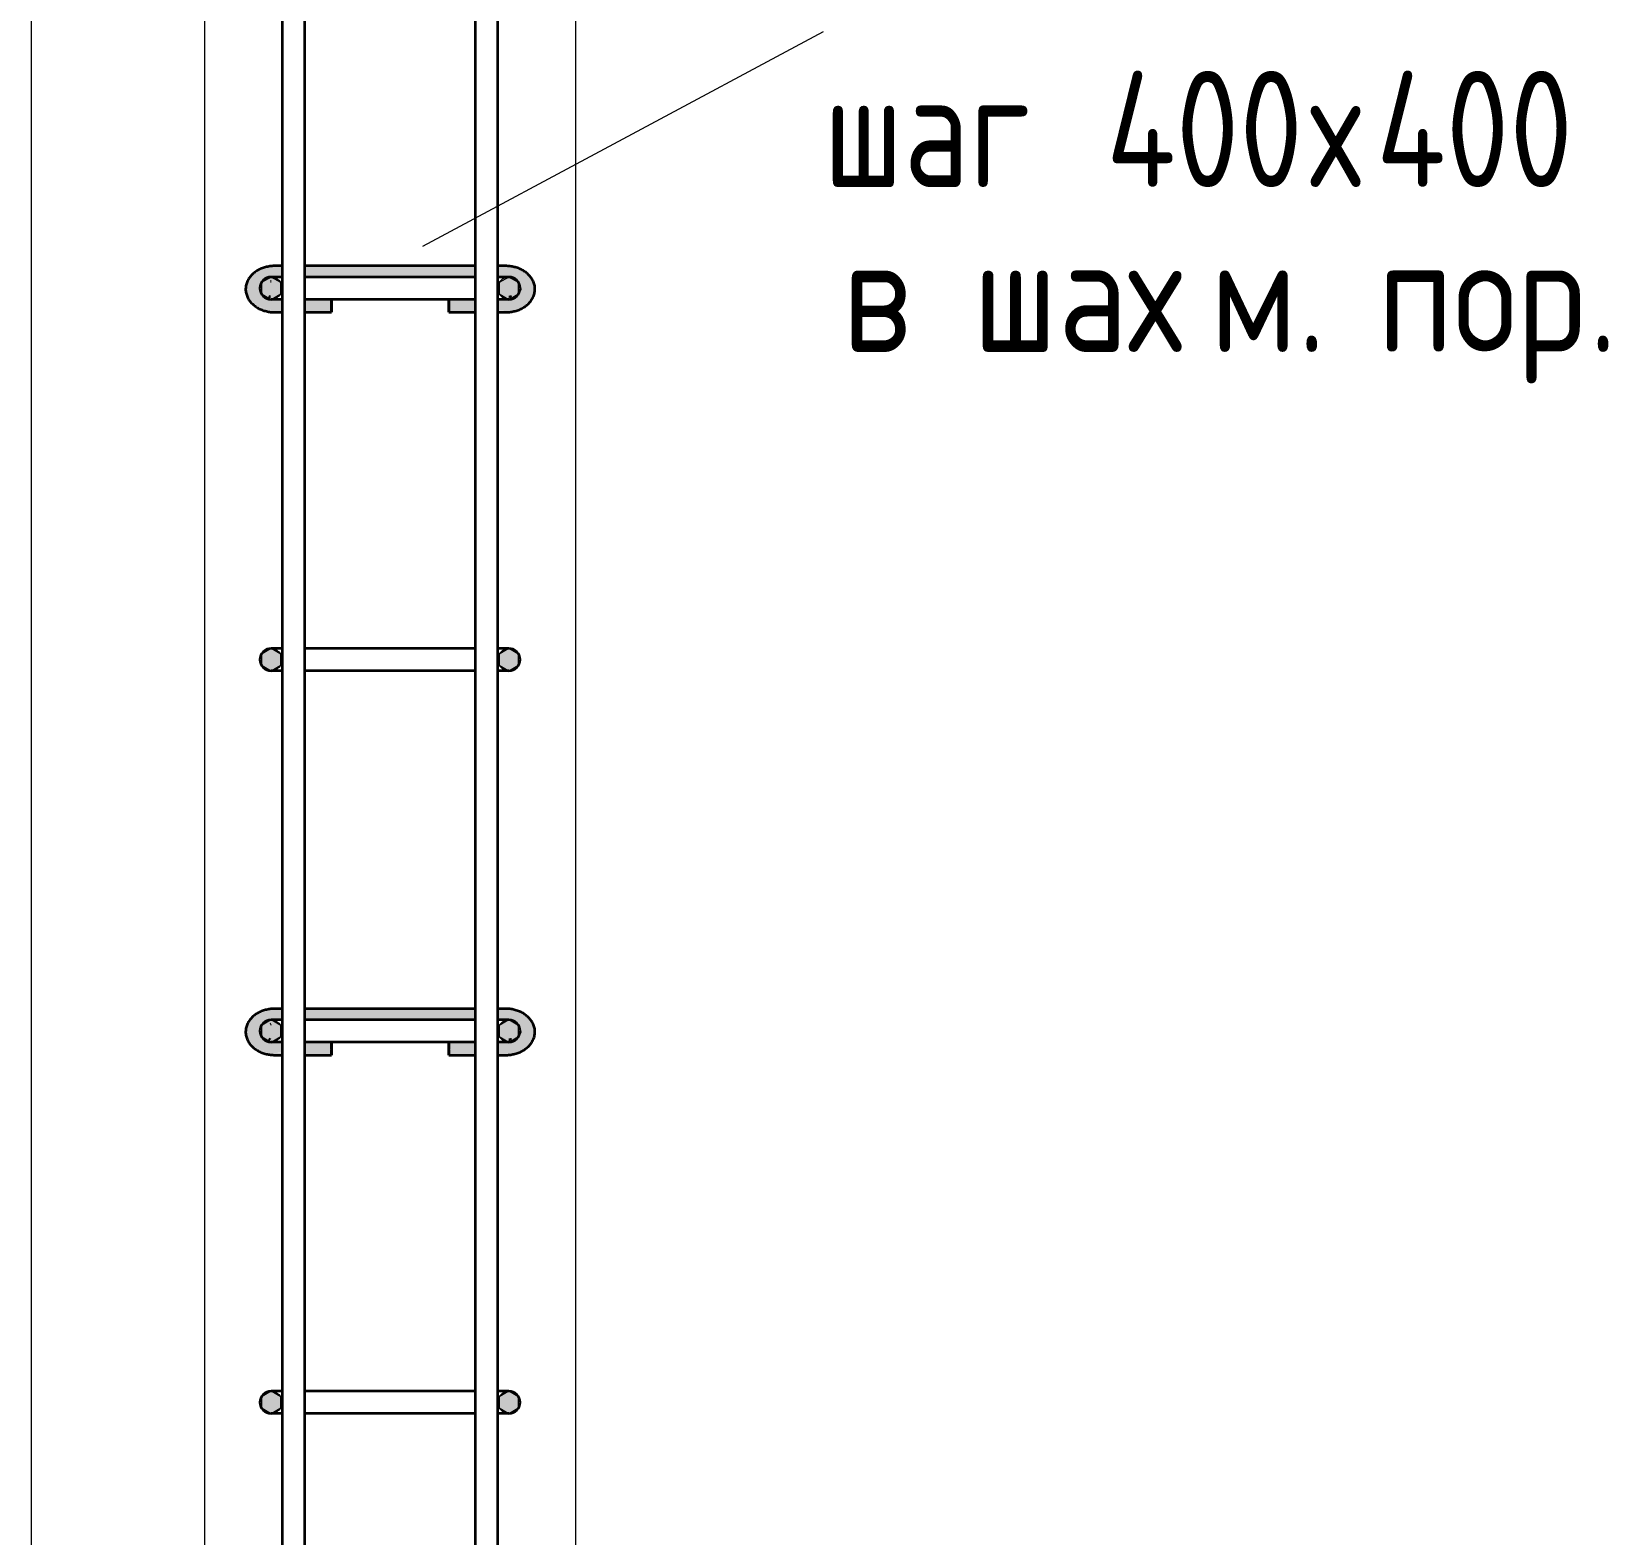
# Model space of a CAD drawing. Header units: millimetres. Extents: x 30199 to 68228, y -5153 to 33546.
# Drawn here: x 59423 to 60272, y -765 to 44 of the extents above; entities that cross this region are included whole.
import ezdxf

# ---------------------------------------------------------------- set-up
doc = ezdxf.new("R2010")
doc.units = ezdxf.units.MM
for name, color, linetype, lineweight in [('AA_Oformlenie', 7, 'Continuous', 9), ('AA_Vinoska', 7, 'Continuous', 9), ('AF_Stena_Опалубка', 253, 'Continuous', 20), ('Gen_Text', 7, 'Continuous', 9), ('KR_Armatura', 7, 'Continuous', 20), ('KR_Armatura_Tonkie', 7, 'Continuous', 20)]:
    doc.layers.add(name, color=color, linetype=linetype, lineweight=lineweight)
doc.styles.add('ISOCPEUR_3', font='isocpeur.TTF', dxfattribs={"width": 0.85, "height": 62.5})
doc.styles.add('ISOCPEUR_8', font='isocpeur.TTF', dxfattribs={"width": 0.8, "height": 62.5})

# ---------------------------------------------------------------- blocks, each defined once
blk = doc.blocks.new('261_Шпилька массив _НесАрм_РабПлоск_ - 8 А240-V13-1-1 Армирование')
at = {"layer": 'KR_Armatura_Tonkie', "lineweight": 35}
for points in [[(-32746.9, -105.81), (-32746.9, -100), (-32749.22, -99.71), (-32749.22, -98.44), (-32750.55, -98.13), (-32750.77, -99.8), (-32753.08, -98.53), (-32754.12, -97.38), (-32754.48, -96.84), (-32755.15, -94.49), (-32755.13, -93.31), (-32754.69, -91.67), (-32753.83, -90.23), (-32752.71, -89.18), (-32751.64, -88.57), (-32750.06, -88.11), (-32747.99, -88), (-32746.9, -88), (-32746.9, -82.01), (-32752.96, -82.95), (-32755.75, -84.34), (-32759.39, -87.42), (-32761.77, -90.49), (-32762.9, -94.49), (-32761.68, -98.82), (-32758.21, -102.49), (-32752.79, -104.98), (-32750.06, -105.36)], [(-32623.06, -105.81), (-32616.94, -104.95), (-32611.75, -102.49), (-32608.28, -98.82), (-32607.06, -94.49), (-32608.28, -90.17), (-32610.66, -86.58), (-32615.58, -83.46), (-32623.06, -82.15), (-32623.02, -88), (-32619.54, -88.2), (-32617.88, -88.97), (-32616.29, -90.49), (-32615.58, -91.77), (-32615.3, -92.45), (-32615.21, -94.9), (-32615.58, -96.23), (-32616.33, -97.56), (-32617.6, -98.82), (-32618.1, -99.2), (-32619.54, -99.8), (-32619.75, -98.22), (-32621.1, -98.53), (-32621.1, -100), (-32623.06, -100.15), (-32623.06, -105.27)], [(-32746.9, -505.81), (-32746.9, -500), (-32749.22, -499.71), (-32749.22, -498.44), (-32750.55, -498.13), (-32750.77, -499.8), (-32753.08, -498.53), (-32754.12, -497.38), (-32754.48, -496.84), (-32755.15, -494.49), (-32755.13, -493.31), (-32754.69, -491.67), (-32753.83, -490.23), (-32753.04, -489.43), (-32751.64, -488.57), (-32750.06, -488.11), (-32747.99, -488), (-32746.9, -488), (-32746.9, -482.01), (-32752.96, -482.95), (-32755.75, -484.34), (-32759.39, -487.42), (-32761.68, -490.17), (-32762.9, -494.49), (-32761.68, -498.82), (-32758.21, -502.49), (-32752.79, -504.98), (-32750.8, -505.26)], [(-32623.06, -505.81), (-32616.94, -504.95), (-32611.75, -502.49), (-32608.28, -498.82), (-32607.06, -494.49), (-32608.28, -490.17), (-32610.66, -486.58), (-32615.58, -483.46), (-32623.06, -482.15), (-32623.02, -488), (-32619.54, -488.2), (-32617.23, -489.47), (-32616.31, -490.46), (-32615.58, -491.77), (-32615.3, -492.45), (-32615.21, -494.9), (-32615.58, -496.23), (-32616.33, -497.56), (-32617.6, -498.82), (-32618.1, -499.2), (-32619.54, -499.8), (-32619.75, -498.22), (-32621.1, -498.53), (-32621.1, -500), (-32623.06, -500.15), (-32623.06, -504.98)]]:
    blk.add_hatch(color=256, dxfattribs=at).paths.add_polyline_path(points)
h = blk.add_hatch(color=256, dxfattribs=at)
h.paths.add_polyline_path([(-32623.06, -88), (-32623.06, -82.01), (-32627.06, -82.15), (-32627.06, -88), (-32623.07, -88)])
h.paths.add_polyline_path([(-32639.06, -88), (-32639.06, -82.01), (-32731.06, -82.2), (-32731.06, -88), (-32639.1, -88)])
h.paths.add_polyline_path([(-32746.9, -88), (-32743.06, -88), (-32743.06, -82.01), (-32746.9, -82.15), (-32746.9, -87.04)])
h = blk.add_hatch(color=256, dxfattribs=at)
h.paths.add_polyline_path([(-32746.9, -106.98), (-32746.9, -105.81), (-32753.02, -104.95), (-32758.21, -102.49), (-32758.91, -102.15), (-32754.57, -105.27), (-32752.96, -106.04), (-32750.06, -106.49)])
h.paths.add_polyline_path([(-32749.56, -90.63), (-32749.22, -90.46), (-32749.46, -89.87), (-32749.55, -90.55)])
h = blk.add_hatch(color=256, dxfattribs=at)
h.paths.add_polyline_path([(-32623.06, -106.98), (-32615.55, -105.53), (-32610.66, -102.41), (-32608.28, -98.82), (-32611.75, -102.49), (-32616.94, -104.95), (-32623.06, -105.81), (-32623.06, -106.84)])
h.paths.add_polyline_path([(-32620.74, -90.74), (-32621.1, -89.6), (-32621.1, -90.61)])
h = blk.add_hatch(color=256, dxfattribs=at)
h.paths.add_polyline_path([(-32746.9, -105.81), (-32743.06, -105.7), (-32743.24, -100), (-32746.9, -100.15), (-32746.9, -105.27)])
h.paths.add_polyline_path([(-32716.6, -105.81), (-32716.6, -100), (-32731.06, -100.15), (-32731.06, -105.81)])
h = blk.add_hatch(color=256, dxfattribs=at)
h.paths.add_polyline_path([(-32627.06, -105.81), (-32623.06, -105.81), (-32623.06, -100), (-32627.06, -100.26), (-32627.06, -105.27)])
h.paths.add_polyline_path([(-32653.36, -105.81), (-32639.06, -105.81), (-32639.1, -100), (-32653.36, -100.15), (-32653.36, -104.98)])
h = blk.add_hatch(color=256, dxfattribs=at)
h.paths.add_polyline_path([(-32731.06, -106.98), (-32716.6, -106.84), (-32716.6, -105.81), (-32731.06, -105.81), (-32731.06, -106.91)])
h.paths.add_polyline_path([(-32746.9, -106.98), (-32743.06, -106.79), (-32743.06, -105.81), (-32746.9, -105.81), (-32746.9, -106.84)])
h = blk.add_hatch(color=256, dxfattribs=at)
h.paths.add_polyline_path([(-32627.06, -106.98), (-32623.06, -106.84), (-32623.06, -105.81), (-32627.06, -105.89), (-32627.06, -106.86)])
h.paths.add_polyline_path([(-32639.06, -106.98), (-32639.06, -105.81), (-32653.36, -105.81), (-32653.36, -106.98)])
h = blk.add_hatch(color=256, dxfattribs=at)
h.paths.add_polyline_path([(-32657.1, -488), (-32639.06, -487.89), (-32639.06, -482.01), (-32731.06, -482.2), (-32731.06, -488), (-32666.01, -488)])
h.paths.add_polyline_path([(-32743.06, -488), (-32743.06, -482.01), (-32746.9, -482.15), (-32746.89, -488), (-32744.39, -488)])
h.paths.add_polyline_path([(-32623.06, -488), (-32623.06, -482.01), (-32627.06, -482.15), (-32627.06, -488), (-32623.07, -488)])
h = blk.add_hatch(color=256, dxfattribs=at)
h.paths.add_polyline_path([(-32746.9, -506.98), (-32746.9, -505.81), (-32753.02, -504.95), (-32758.21, -502.49), (-32756.26, -504.25), (-32754.41, -505.35), (-32752.96, -506.04), (-32750.35, -506.44)])
h.paths.add_polyline_path([(-32749.56, -490.63), (-32749.22, -490.46), (-32749.46, -489.87), (-32749.55, -490.55)])
h = blk.add_hatch(color=256, dxfattribs=at)
h.paths.add_polyline_path([(-32623.06, -506.98), (-32615.55, -505.53), (-32610.66, -502.41), (-32608.28, -498.82), (-32611.75, -502.49), (-32617.17, -504.98), (-32623.06, -505.81), (-32623.06, -506.84)])
h.paths.add_polyline_path([(-32620.74, -490.74), (-32621.1, -489.6), (-32621.1, -490.61)])
h = blk.add_hatch(color=256, dxfattribs=at)
h.paths.add_polyline_path([(-32746.9, -505.81), (-32743.06, -505.7), (-32743.24, -500), (-32746.9, -500.15), (-32746.9, -504.98)])
h.paths.add_polyline_path([(-32716.6, -505.81), (-32716.6, -500), (-32731.06, -500.15), (-32731.06, -505.81)])
h = blk.add_hatch(color=256, dxfattribs=at)
h.paths.add_polyline_path([(-32627.06, -505.81), (-32623.06, -505.81), (-32623.06, -500), (-32627.06, -500.26), (-32627.06, -505.09)])
h.paths.add_polyline_path([(-32653.36, -505.81), (-32639.06, -505.81), (-32639.1, -500), (-32653.36, -500.15), (-32653.36, -504.98)])
h = blk.add_hatch(color=256, dxfattribs=at)
h.paths.add_polyline_path([(-32731.06, -506.98), (-32716.6, -506.84), (-32716.6, -505.81), (-32731.06, -505.81), (-32731.06, -506.91)])
h.paths.add_polyline_path([(-32743.06, -506.98), (-32743.06, -505.81), (-32746.9, -505.81), (-32746.9, -506.98)])
h = blk.add_hatch(color=256, dxfattribs=at)
h.paths.add_polyline_path([(-32627.06, -506.98), (-32623.06, -506.84), (-32623.06, -505.81), (-32627.06, -505.89), (-32627.06, -506.86)])
h.paths.add_polyline_path([(-32639.06, -506.98), (-32639.06, -505.81), (-32653.36, -505.81), (-32653.36, -506.98)])
for p, q in [((-32743.06, -82.01), (-32746.9, -82.01)), ((-32639.06, -82.01), (-32731.06, -82.01)), ((-32623.06, -82.01), (-32627.06, -82.01)), ((-32749.51, -90.28), (-32749.22, -90.22)), ((-32716.6, -100.15), (-32716.6, -105.81)), ((-32716.6, -106.84), (-32716.6, -100.15)), ((-32653.36, -100.15), (-32653.36, -106.84)), ((-32653.36, -105.81), (-32653.36, -100.15)), ((-32746.9, -106.98), (-32743.06, -106.98)), ((-32731.06, -106.98), (-32716.6, -106.98)), ((-32716.6, -105.81), (-32716.6, -106.98)), ((-32653.36, -106.98), (-32653.36, -105.81)), ((-32653.36, -106.98), (-32639.06, -106.98)), ((-32627.06, -106.98), (-32623.06, -106.98)), ((-32743.06, -482.01), (-32746.9, -482.01)), ((-32639.06, -482.01), (-32731.06, -482.01)), ((-32623.06, -482.01), (-32627.06, -482.01)), ((-32749.51, -490.28), (-32749.22, -490.22)), ((-32716.6, -500.15), (-32716.6, -505.81)), ((-32716.6, -504.02), (-32716.6, -500.15)), ((-32653.36, -500.15), (-32653.36, -504.02)), ((-32653.36, -505.81), (-32653.36, -500.15)), ((-32746.9, -506.98), (-32743.06, -506.98)), ((-32731.06, -506.98), (-32716.6, -506.98)), ((-32716.6, -506.84), (-32716.6, -504.26)), ((-32716.6, -505.81), (-32716.6, -506.98)), ((-32653.36, -504.26), (-32653.36, -506.84)), ((-32653.36, -506.98), (-32653.36, -505.81)), ((-32653.36, -506.98), (-32639.06, -506.98)), ((-32627.06, -506.98), (-32623.06, -506.98))]:
    blk.add_line(p, q, dxfattribs=at)
at = {"layer": 'KR_Armatura_Tonkie', "lineweight": 35, "flags": 128}
for points in [[(-32746.9, -82.01), (-32747.49, -82.02), (-32748.08, -82.04), (-32748.67, -82.09), (-32749.26, -82.14), (-32749.85, -82.22), (-32750.43, -82.31), (-32751.01, -82.42), (-32751.59, -82.55), (-32752.15, -82.69), (-32752.72, -82.85), (-32753.27, -83.02), (-32753.82, -83.21), (-32754.36, -83.42), (-32754.89, -83.65), (-32755.42, -83.89), (-32755.93, -84.15), (-32756.43, -84.42), (-32756.92, -84.72), (-32757.4, -85.02), (-32757.86, -85.35), (-32758.31, -85.69), (-32758.75, -86.05), (-32759.17, -86.42), (-32759.57, -86.81), (-32759.96, -87.22), (-32760.33, -87.64), (-32760.67, -88.08), (-32761, -88.54), (-32761.31, -89.01), (-32761.59, -89.49), (-32761.85, -89.99), (-32762.08, -90.5), (-32762.28, -91.03), (-32762.46, -91.56), (-32762.61, -92.1), (-32762.73, -92.66), (-32762.82, -93.21), (-32762.87, -93.78), (-32762.9, -94.34), (-32762.9, -94.49)], [(-32607.06, -94.49), (-32607.08, -93.93), (-32607.13, -93.37), (-32607.2, -92.81), (-32607.32, -92.25), (-32607.46, -91.71), (-32607.63, -91.17), (-32607.82, -90.64), (-32608.05, -90.13), (-32608.3, -89.63), (-32608.58, -89.14), (-32608.88, -88.66), (-32609.2, -88.21), (-32609.54, -87.76), (-32609.9, -87.33), (-32610.28, -86.92), (-32610.68, -86.53), (-32611.1, -86.15), (-32611.53, -85.79), (-32611.98, -85.44), (-32612.44, -85.11), (-32612.91, -84.8), (-32613.4, -84.5), (-32613.9, -84.22), (-32614.4, -83.96), (-32614.92, -83.71), (-32615.45, -83.48), (-32615.99, -83.27), (-32616.54, -83.07), (-32617.09, -82.89), (-32617.65, -82.73), (-32618.22, -82.58), (-32618.79, -82.45), (-32619.37, -82.34), (-32619.95, -82.24), (-32620.54, -82.16), (-32621.13, -82.1), (-32621.72, -82.05), (-32622.31, -82.02), (-32622.9, -82.01), (-32623.06, -82.01)], [(-32762.9, -94.49), (-32762.88, -95.06), (-32762.83, -95.62), (-32762.76, -96.18), (-32762.64, -96.74), (-32762.5, -97.28), (-32762.33, -97.82), (-32762.14, -98.35), (-32761.91, -98.86), (-32761.66, -99.36), (-32761.38, -99.85), (-32761.09, -100.33), (-32760.76, -100.78), (-32760.42, -101.23), (-32760.06, -101.66), (-32759.68, -102.07), (-32759.28, -102.46), (-32758.86, -102.84), (-32758.43, -103.2), (-32757.98, -103.55), (-32757.52, -103.88), (-32757.05, -104.19), (-32756.56, -104.49), (-32756.06, -104.77), (-32755.56, -105.03), (-32755.04, -105.28), (-32754.51, -105.51), (-32753.97, -105.72), (-32753.42, -105.92), (-32752.87, -106.1), (-32752.31, -106.26), (-32751.74, -106.41), (-32751.17, -106.54), (-32750.59, -106.65), (-32750.01, -106.75), (-32749.42, -106.83), (-32748.83, -106.89), (-32748.24, -106.94), (-32747.65, -106.97), (-32747.06, -106.98), (-32746.9, -106.98)], [(-32749.42, -98.73), (-32749.76, -98.65), (-32750.1, -98.57), (-32750.43, -98.48)], [(-32623.06, -106.98), (-32622.47, -106.97), (-32621.88, -106.95), (-32621.29, -106.9), (-32620.7, -106.85), (-32620.11, -106.77), (-32619.53, -106.68), (-32618.95, -106.57), (-32618.37, -106.44), (-32617.81, -106.3), (-32617.24, -106.14), (-32616.69, -105.97), (-32616.14, -105.78), (-32615.6, -105.57), (-32615.07, -105.34), (-32614.54, -105.1), (-32614.03, -104.84), (-32613.53, -104.57), (-32613.04, -104.27), (-32612.56, -103.97), (-32612.1, -103.64), (-32611.65, -103.3), (-32611.21, -102.94), (-32610.79, -102.57), (-32610.39, -102.18), (-32610, -101.77), (-32609.64, -101.35), (-32609.29, -100.91), (-32608.96, -100.45), (-32608.65, -99.98), (-32608.37, -99.5), (-32608.11, -99), (-32607.88, -98.49), (-32607.68, -97.96), (-32607.5, -97.43), (-32607.35, -96.89), (-32607.23, -96.33), (-32607.14, -95.78), (-32607.09, -95.21), (-32607.06, -94.65), (-32607.06, -94.49)], [(-32619.77, -98.55), (-32620.11, -98.63), (-32620.45, -98.71), (-32620.8, -98.78), (-32621.1, -98.83)], [(-32615.06, -94.49), (-32615.06, -94.61), (-32615.07, -94.72), (-32615.09, -94.84), (-32615.11, -94.96), (-32615.15, -95.08), (-32615.19, -95.2)], [(-32615.08, -94.24), (-32615.07, -94.35), (-32615.06, -94.46), (-32615.06, -94.49)], [(-32746.9, -482.01), (-32747.49, -482.02), (-32748.08, -482.04), (-32748.67, -482.09), (-32749.26, -482.14), (-32749.85, -482.22), (-32750.43, -482.31), (-32751.01, -482.42), (-32751.59, -482.55), (-32752.15, -482.69), (-32752.72, -482.85), (-32753.27, -483.02), (-32753.82, -483.21), (-32754.36, -483.42), (-32754.89, -483.65), (-32755.42, -483.89), (-32755.93, -484.15), (-32756.43, -484.42), (-32756.92, -484.72), (-32757.4, -485.02), (-32757.86, -485.35), (-32758.31, -485.69), (-32758.75, -486.05), (-32759.17, -486.42), (-32759.57, -486.81), (-32759.96, -487.22), (-32760.33, -487.64), (-32760.67, -488.08), (-32761, -488.54), (-32761.31, -489.01), (-32761.59, -489.49), (-32761.85, -489.99), (-32762.08, -490.5), (-32762.28, -491.03), (-32762.46, -491.56), (-32762.61, -492.1), (-32762.73, -492.66), (-32762.82, -493.21), (-32762.87, -493.78), (-32762.9, -494.34), (-32762.9, -494.49)], [(-32607.06, -494.49), (-32607.08, -493.93), (-32607.13, -493.37), (-32607.2, -492.81), (-32607.32, -492.25), (-32607.46, -491.71), (-32607.63, -491.17), (-32607.82, -490.64), (-32608.05, -490.13), (-32608.3, -489.63), (-32608.58, -489.14), (-32608.88, -488.66), (-32609.2, -488.21), (-32609.54, -487.76), (-32609.9, -487.33), (-32610.28, -486.92), (-32610.68, -486.53), (-32611.1, -486.15), (-32611.53, -485.79), (-32611.98, -485.44), (-32612.44, -485.11), (-32612.91, -484.8), (-32613.4, -484.5), (-32613.9, -484.22), (-32614.4, -483.96), (-32614.92, -483.71), (-32615.45, -483.48), (-32615.99, -483.27), (-32616.54, -483.07), (-32617.09, -482.89), (-32617.65, -482.73), (-32618.22, -482.58), (-32618.79, -482.45), (-32619.37, -482.34), (-32619.95, -482.24), (-32620.54, -482.16), (-32621.13, -482.1), (-32621.72, -482.05), (-32622.31, -482.02), (-32622.9, -482.01), (-32623.06, -482.01)], [(-32762.9, -494.49), (-32762.88, -495.06), (-32762.83, -495.62), (-32762.76, -496.18), (-32762.64, -496.74), (-32762.5, -497.28), (-32762.33, -497.82), (-32762.14, -498.35), (-32761.91, -498.86), (-32761.66, -499.36), (-32761.38, -499.85), (-32761.09, -500.33), (-32760.76, -500.78), (-32760.42, -501.23), (-32760.06, -501.66), (-32759.68, -502.07), (-32759.28, -502.46), (-32758.86, -502.84), (-32758.43, -503.2), (-32757.98, -503.55), (-32757.52, -503.88), (-32757.05, -504.19), (-32756.56, -504.49), (-32756.06, -504.77), (-32755.56, -505.03), (-32755.04, -505.28), (-32754.51, -505.51), (-32753.97, -505.72), (-32753.42, -505.92), (-32752.87, -506.1), (-32752.31, -506.26), (-32751.74, -506.41), (-32751.17, -506.54), (-32750.59, -506.65), (-32750.01, -506.75), (-32749.42, -506.83), (-32748.83, -506.89), (-32748.24, -506.94), (-32747.65, -506.97), (-32747.06, -506.98), (-32746.9, -506.98)], [(-32749.42, -498.73), (-32749.76, -498.65), (-32750.1, -498.57), (-32750.43, -498.48)], [(-32623.06, -506.98), (-32622.47, -506.97), (-32621.88, -506.95), (-32621.29, -506.9), (-32620.7, -506.85), (-32620.11, -506.77), (-32619.53, -506.68), (-32618.95, -506.57), (-32618.37, -506.44), (-32617.81, -506.3), (-32617.24, -506.14), (-32616.69, -505.97), (-32616.14, -505.78), (-32615.6, -505.57), (-32615.07, -505.34), (-32614.54, -505.1), (-32614.03, -504.84), (-32613.53, -504.57), (-32613.04, -504.27), (-32612.56, -503.97), (-32612.1, -503.64), (-32611.65, -503.3), (-32611.21, -502.94), (-32610.79, -502.57), (-32610.39, -502.18), (-32610, -501.77), (-32609.64, -501.35), (-32609.29, -500.91), (-32608.96, -500.45), (-32608.65, -499.98), (-32608.37, -499.5), (-32608.11, -499), (-32607.88, -498.49), (-32607.68, -497.96), (-32607.5, -497.43), (-32607.35, -496.89), (-32607.23, -496.33), (-32607.14, -495.78), (-32607.09, -495.21), (-32607.06, -494.65), (-32607.06, -494.49)], [(-32619.77, -498.55), (-32620.11, -498.63), (-32620.45, -498.71), (-32620.8, -498.78), (-32621.1, -498.83)], [(-32615.06, -494.49), (-32615.06, -494.61), (-32615.07, -494.72), (-32615.09, -494.84), (-32615.11, -494.96), (-32615.15, -495.08), (-32615.19, -495.2)], [(-32615.08, -494.24), (-32615.07, -494.35), (-32615.06, -494.46), (-32615.06, -494.49)]]:
    blk.add_lwpolyline(points, dxfattribs=at)
blk = doc.blocks.new('011_Прямоугольник обрыва _ЭлУзла_ - 011_Прямоугольник обрыва _ЭлУзла_-4150616-1-1 Армирование')
at = {"layer": 'AA_Oformlenie'}
blk.add_line((-32878.22, -2002.08), (-32878.22, 729.09), dxfattribs=at)

msp = doc.modelspace()

# ---------------------------------------------------------------- hatches: boundary and pattern name
at = {"layer": 'KR_Armatura'}
h = msp.add_hatch(color=256, dxfattribs=at)
edge = h.paths.add_edge_path()
edge.add_arc((59551.7551, -93.9998), 6, 0, 360)
for points in [[(59551.7551, -99.9998), (59556.9513, -96.9998), (59556.9513, -90.9998), (59551.7551, -87.9998), (59546.559, -90.9998), (59546.559, -96.9998), (59550.9125, -99.5133)], [(59679.8765, -99.9998), (59685.0726, -96.9998), (59685.0726, -90.9998), (59679.8765, -87.9998), (59674.6803, -90.9998), (59674.6803, -96.9998)], [(59551.7551, -299.9998), (59556.9513, -296.9998), (59556.9513, -290.9998), (59551.7551, -287.9998), (59546.559, -290.9998), (59546.559, -296.9998)], [(59679.8765, -299.9998), (59685.0726, -296.9998), (59685.0726, -290.9998), (59679.8765, -287.9998), (59674.6803, -290.9998), (59674.6803, -296.9998)], [(59551.7551, -499.9998), (59556.9513, -496.9998), (59556.9513, -490.9998), (59551.7551, -487.9998), (59546.559, -490.9998), (59546.559, -496.9998), (59550.9125, -499.5133)], [(59679.8765, -499.9998), (59685.0726, -496.9998), (59685.0726, -490.9998), (59679.8765, -487.9998), (59674.6803, -490.9998), (59674.6803, -496.9998)], [(59551.7551, -699.9998), (59556.9513, -696.9998), (59556.9513, -690.9998), (59551.7551, -687.9998), (59546.559, -690.9998), (59546.559, -696.9998)], [(59679.8765, -699.9998), (59685.0726, -696.9998), (59685.0726, -690.9998), (59679.8765, -687.9998), (59674.6803, -690.9998), (59674.6803, -696.9998)]]:
    msp.add_hatch(color=256, dxfattribs=at).paths.add_polyline_path(points)
h = msp.add_hatch(color=256, dxfattribs=at)
edge = h.paths.add_edge_path()
edge.add_arc((59679.8765, -93.9998), 6, 0, 360)
h = msp.add_hatch(color=256, dxfattribs=at)
edge = h.paths.add_edge_path()
edge.add_arc((59551.7551, -293.9998), 6, 0, 360)
h = msp.add_hatch(color=256, dxfattribs=at)
edge = h.paths.add_edge_path()
edge.add_arc((59679.8765, -293.9998), 6, 0, 360)
h = msp.add_hatch(color=256, dxfattribs=at)
edge = h.paths.add_edge_path()
edge.add_arc((59551.7551, -493.9998), 6, 0, 360)
h = msp.add_hatch(color=256, dxfattribs=at)
edge = h.paths.add_edge_path()
edge.add_arc((59679.8765, -493.9998), 6, 0, 360)
h = msp.add_hatch(color=256, dxfattribs=at)
edge = h.paths.add_edge_path()
edge.add_arc((59551.7551, -693.9998), 6, 0, 360)
h = msp.add_hatch(color=256, dxfattribs=at)
edge = h.paths.add_edge_path()
edge.add_arc((59679.8765, -693.9998), 6, 0, 360)

# ---------------------------------------------------------------- linework, layer by layer
at = {"layer": 'AA_Vinoska'}
msp.add_line((59633.5831, -71.3598), (59849.3316, 44.2197), dxfattribs=at)
at = {"layer": 'AF_Stena_Опалубка'}
for p, q in [((59515.9112, 1330), (59515.9112, -2950)), ((59715.9112, -2950), (59715.9112, 1330))]:
    msp.add_line(p, q, dxfattribs=at)
at = {"layer": 'KR_Armatura'}
for p, q in [((59551.7551, -87.9998), (59546.559, -90.9998)), ((59546.559, -90.9998), (59546.559, -96.9998)), ((59556.9513, -90.9998), (59551.7551, -87.9998)), ((59556.9513, -96.9998), (59556.9513, -90.9998)), ((59679.8765, -87.9998), (59674.6803, -90.9998)), ((59674.6803, -90.9998), (59674.6803, -96.9998)), ((59685.0726, -90.9998), (59679.8765, -87.9998)), ((59685.0726, -96.9998), (59685.0726, -90.9998)), ((59546.559, -96.9998), (59550.9125, -99.5133)), ((59550.9125, -99.5133), (59551.7551, -99.9998)), ((59551.7551, -99.9998), (59556.9513, -96.9998)), ((59674.6803, -96.9998), (59679.8765, -99.9998)), ((59679.8765, -99.9998), (59685.0726, -96.9998)), ((59551.7551, -287.9998), (59546.559, -290.9998)), ((59556.9513, -290.9998), (59551.7551, -287.9998)), ((59679.8765, -287.9998), (59674.6803, -290.9998)), ((59685.0726, -290.9998), (59679.8765, -287.9998)), ((59546.559, -290.9998), (59546.559, -296.9998)), ((59546.559, -296.9998), (59551.7551, -299.9998)), ((59551.7551, -299.9998), (59556.9513, -296.9998)), ((59556.9513, -296.9998), (59556.9513, -290.9998)), ((59674.6803, -290.9998), (59674.6803, -296.9998)), ((59674.6803, -296.9998), (59679.8765, -299.9998)), ((59679.8765, -299.9998), (59685.0726, -296.9998)), ((59685.0726, -296.9998), (59685.0726, -290.9998)), ((59551.7551, -487.9998), (59546.559, -490.9998)), ((59546.559, -490.9998), (59546.559, -496.9998)), ((59556.9513, -490.9998), (59551.7551, -487.9998)), ((59556.9513, -496.9998), (59556.9513, -490.9998)), ((59679.8765, -487.9998), (59674.6803, -490.9998)), ((59674.6803, -490.9998), (59674.6803, -496.9998)), ((59685.0726, -490.9998), (59679.8765, -487.9998)), ((59685.0726, -496.9998), (59685.0726, -490.9998)), ((59546.559, -496.9998), (59550.9125, -499.5133)), ((59550.9125, -499.5133), (59551.7551, -499.9998)), ((59551.7551, -499.9998), (59556.9513, -496.9998)), ((59674.6803, -496.9998), (59679.8765, -499.9998)), ((59679.8765, -499.9998), (59685.0726, -496.9998)), ((59551.7551, -687.9998), (59546.559, -690.9998)), ((59556.9513, -690.9998), (59551.7551, -687.9998)), ((59679.8765, -687.9998), (59674.6803, -690.9998)), ((59685.0726, -690.9998), (59679.8765, -687.9998)), ((59546.559, -690.9998), (59546.559, -696.9998)), ((59556.9513, -696.9998), (59556.9513, -690.9998)), ((59674.6803, -690.9998), (59674.6803, -696.9998)), ((59685.0726, -696.9998), (59685.0726, -690.9998)), ((59546.559, -696.9998), (59551.7551, -699.9998)), ((59551.7551, -699.9998), (59556.9513, -696.9998)), ((59674.6803, -696.9998), (59679.8765, -699.9998)), ((59679.8765, -699.9998), (59685.0726, -696.9998))]:
    msp.add_line(p, q, dxfattribs=at)
for centre in [(59551.7551, -93.9998), (59679.8765, -93.9998), (59551.7551, -293.9998), (59679.8765, -293.9998), (59551.7551, -493.9998), (59679.8765, -493.9998), (59551.7551, -693.9998), (59679.8765, -693.9998)]:
    msp.add_circle(centre, 6, dxfattribs=at)
at = {"layer": 'KR_Armatura_Tonkie', "lineweight": 35}
for p, q in [((59557.9112, -2950), (59557.9112, 1322)), ((59569.9112, -2942), (59569.9112, 1322)), ((59569.9112, -2942), (59569.9112, 1322)), ((59661.9112, -2942), (59661.9112, 1322)), ((59661.9112, -2942), (59661.9112, 1322)), ((59673.9112, -2942), (59673.9112, 1322)), ((59557.9112, -87.9998), (59557.9112, 100.0002)), ((59673.9112, -87.9998), (59673.9112, 100.0002)), ((59557.7335, -87.9998), (59551.7551, -87.9998)), ((59558.2179, -87.9998), (59557.7335, -87.9998)), ((59587.7551, -87.9998), (59569.9021, -87.9998)), ((59643.8765, -87.9998), (59587.7551, -87.9998)), ((59661.8765, -87.9998), (59643.8765, -87.9998)), ((59674.0705, -87.9998), (59673.4137, -87.9998)), ((59679.8765, -87.9998), (59674.0705, -87.9998)), ((59557.7335, -99.9998), (59551.7551, -99.9998)), ((59558.2179, -99.9998), (59557.7335, -99.9998)), ((59557.9112, -287.9998), (59557.9112, -99.9998)), ((59587.7551, -99.9998), (59569.9021, -99.9998)), ((59643.8765, -99.9998), (59587.7551, -99.9998)), ((59661.8765, -99.9998), (59643.8765, -99.9998)), ((59674.0705, -99.9998), (59673.4137, -99.9998)), ((59673.9112, -287.9998), (59673.9112, -99.9998)), ((59679.8765, -99.9998), (59674.0705, -99.9998)), ((59557.7335, -287.9998), (59551.7551, -287.9998)), ((59558.2179, -287.9998), (59557.7335, -287.9998)), ((59587.7551, -287.9998), (59569.9021, -287.9998)), ((59643.8765, -287.9998), (59587.7551, -287.9998)), ((59661.8765, -287.9998), (59643.8765, -287.9998)), ((59674.0705, -287.9998), (59673.4137, -287.9998)), ((59679.8765, -287.9998), (59674.0705, -287.9998)), ((59557.7335, -299.9998), (59551.7551, -299.9998)), ((59558.2179, -299.9998), (59557.7335, -299.9998)), ((59557.9112, -487.9998), (59557.9112, -299.9998)), ((59587.7551, -299.9998), (59569.9021, -299.9998)), ((59643.8765, -299.9998), (59587.7551, -299.9998)), ((59661.8765, -299.9998), (59643.8765, -299.9998)), ((59674.0705, -299.9998), (59673.4137, -299.9998)), ((59673.9112, -487.9998), (59673.9112, -299.9998)), ((59679.8765, -299.9998), (59674.0705, -299.9998)), ((59557.7335, -487.9998), (59551.7551, -487.9998)), ((59558.2179, -487.9998), (59557.7335, -487.9998)), ((59587.7551, -487.9998), (59569.9021, -487.9998)), ((59643.8765, -487.9998), (59587.7551, -487.9998)), ((59661.8765, -487.9998), (59643.8765, -487.9998)), ((59674.0705, -487.9998), (59673.4137, -487.9998)), ((59679.8765, -487.9998), (59674.0705, -487.9998)), ((59557.7335, -499.9998), (59551.7551, -499.9998)), ((59558.2179, -499.9998), (59557.7335, -499.9998)), ((59557.9112, -687.9998), (59557.9112, -499.9998)), ((59587.7551, -499.9998), (59569.9021, -499.9998)), ((59643.8765, -499.9998), (59587.7551, -499.9998)), ((59661.8765, -499.9998), (59643.8765, -499.9998)), ((59674.0705, -499.9998), (59673.4137, -499.9998)), ((59673.9112, -687.9998), (59673.9112, -499.9998)), ((59679.8765, -499.9998), (59674.0705, -499.9998)), ((59557.7335, -687.9998), (59551.7551, -687.9998)), ((59558.2179, -687.9998), (59557.7335, -687.9998)), ((59587.7551, -687.9998), (59569.9021, -687.9998)), ((59643.8765, -687.9998), (59587.7551, -687.9998)), ((59661.8765, -687.9998), (59643.8765, -687.9998)), ((59674.0705, -687.9998), (59673.4137, -687.9998)), ((59679.8765, -687.9998), (59674.0705, -687.9998)), ((59557.7335, -699.9998), (59551.7551, -699.9998)), ((59558.2179, -699.9998), (59557.7335, -699.9998)), ((59557.9112, -887.9998), (59557.9112, -699.9998)), ((59587.7551, -699.9998), (59569.9021, -699.9998)), ((59643.8765, -699.9998), (59587.7551, -699.9998)), ((59661.8765, -699.9998), (59643.8765, -699.9998)), ((59674.0705, -699.9998), (59673.4137, -699.9998)), ((59673.9112, -887.9998), (59673.9112, -699.9998)), ((59679.8765, -699.9998), (59674.0705, -699.9998))]:
    msp.add_line(p, q, dxfattribs=at)
for centre, start, end in [((59551.7551, -93.9998), 90, 270), ((59679.8765, -93.9998), 270, 90), ((59551.7551, -293.9998), 90, 270), ((59679.8765, -293.9998), 270, 90), ((59551.7551, -493.9998), 90, 270), ((59679.8765, -493.9998), 270, 90), ((59551.7551, -693.9998), 90, 270), ((59679.8765, -693.9998), 270, 90)]:
    msp.add_arc(centre, 6, start, end, dxfattribs=at)

# ---------------------------------------------------------------- block references
at = {"layer": 'AA_Oformlenie'}
msp.add_blockref('011_Прямоугольник обрыва _ЭлУзла_ - 011_Прямоугольник обрыва _ЭлУзла_-4150616-1-1 Армирование', (92300.9728, 0), dxfattribs=at)
at = {"layer": 'KR_Armatura_Tonkie', "lineweight": 35}
msp.add_blockref('261_Шпилька массив _НесАрм_РабПлоск_ - 8 А240-V13-1-1 Армирование', (92300.9728, 0), dxfattribs=at)

# ---------------------------------------------------------------- texts
at = {"layer": 'AA_Vinoska', "char_height": 62.5, "attachment_point": 1, "style": 'ISOCPEUR_8'}
for s, insert, width in [(' 400', (59969.717, 22.9996), 171.561125), ('400', (60146.9878, 22.9996), 134.6835), ('шаг', (59849.3316, 22.9996), 145.907125), ('\\fISOCPEUR|b0|i0|c204|p34|;\\W.8;х', (60111.2691, 22.9996), 43.291125)]:
    msp.add_mtext(s, dxfattribs=dict(at, insert=insert, width=width))
at = {"layer": 'Gen_Text', "char_height": 62.5, "attachment_point": 1, "style": 'ISOCPEUR_3'}
for s, insert, width in [('\\fISOCPEUR|b0|i0|c204|p34|;\\W.85; ', (59897.408, -65.8137), 39.182477), ('\\fISOCPEUR|b0|i0|c204|p34|;\\W.85;в', (59859.4569, -65.8137), 45.99682), ('шах', (59929.7368, -65.8137), 155.02632), ('м. ', (60057.6463, -65.8137), 109.0295), ('пор', (60147.6047, -65.8137), 137.990461), ('\\fISOCPEUR|b0|i0|c204|p34|;\\W.85;.', (60261.4582, -65.8137), 18.739445)]:
    msp.add_mtext(s, dxfattribs=dict(at, insert=insert, width=width))

doc.saveas('drawing.dxf')
